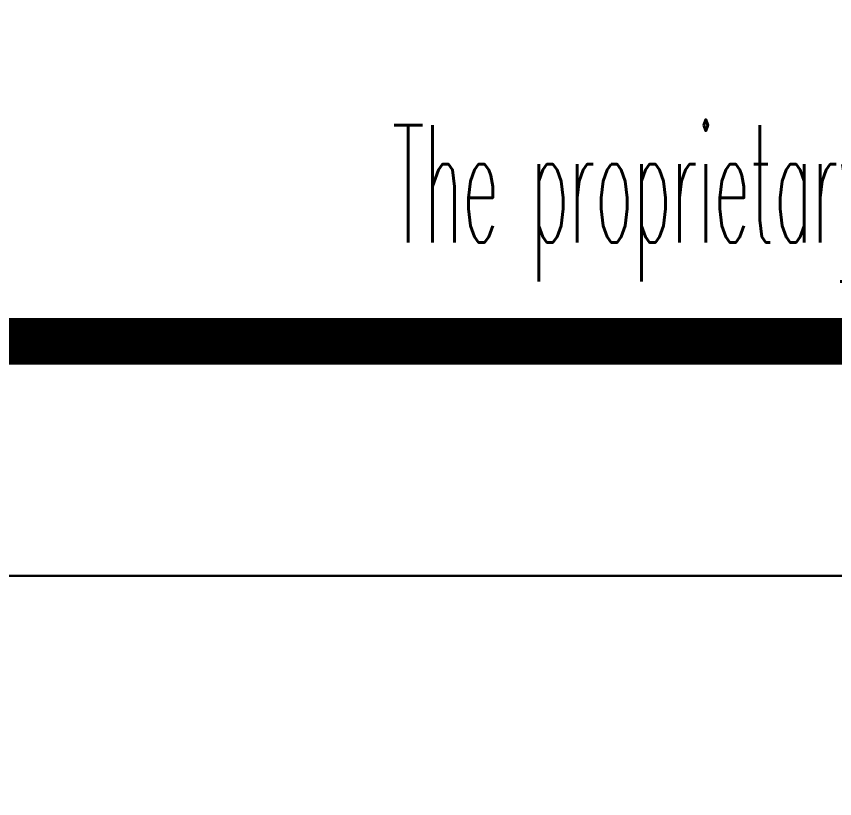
# Model space of a CAD drawing. Extents: x 4689302 to 7068445, y -422737 to 2032183.
# Drawn here: x 4693283 to 4695028, y -279812 to -278144 of the extents above; entities that cross this region are included whole.
import ezdxf
from ezdxf.enums import TextEntityAlignment as Align

# ---------------------------------------------------------------- set-up
doc = ezdxf.new("R2010")
doc.units = 0
doc.header["$LTSCALE"] = 1000
doc.header["$MEASUREMENT"] = 0
doc.layers.get('0').update_dxf_attribs({"linetype": 'CONTINUOUS'})
doc.layers.add('PUB_TITLE', color=4, linetype='CONTINUOUS')
doc.layers.add('TH_TITLE', color=7, linetype='CONTINUOUS')
doc.styles.add('ECEC_TQ', font='txt_l.shx', dxfattribs={"bigfont": 'hztxt_l.shx'})

msp = doc.modelspace()

# ---------------------------------------------------------------- linework, layer by layer
msp.add_line((4691802.1, -278837.3), (4709802.1, -278837.3))
at = {"layer": 'PUB_TITLE'}
msp.add_lwpolyline([(4689302.1, -279337.3), (4710302.1, -279337.3), (4710302.1, -249637.3), (4689302.1, -249637.3)], close=True, dxfattribs=at)
at = {"layer": 'PUB_TITLE', "const_width": 100}
msp.add_lwpolyline([(4691802.1, -278837.3), (4709802.1, -278837.3), (4709802.1, -250137.3), (4691802.1, -250137.3)], close=True, dxfattribs=at)
at = {"layer": 'TH_TITLE'}
msp.add_lwpolyline([(4689307.2, -321337.3), (4748707.2, -321337.3), (4748707.2, -279337.3), (4689307.2, -279337.3)], close=True, dxfattribs=at)

# ---------------------------------------------------------------- texts
at = {"style": 'ECEC_TQ', "width": 0.4}
msp.add_text('The proprietary right of this document belongs to Anhui Huadong Chemical And Medical Engineering  Co.,Ltd.  and any replication or transfer to the 3rd. side is forbidden without its permission. ', height=250, dxfattribs=at).set_placement((4700802.1, -278537.3), align=Align.MIDDLE)

doc.saveas('drawing.dxf')
